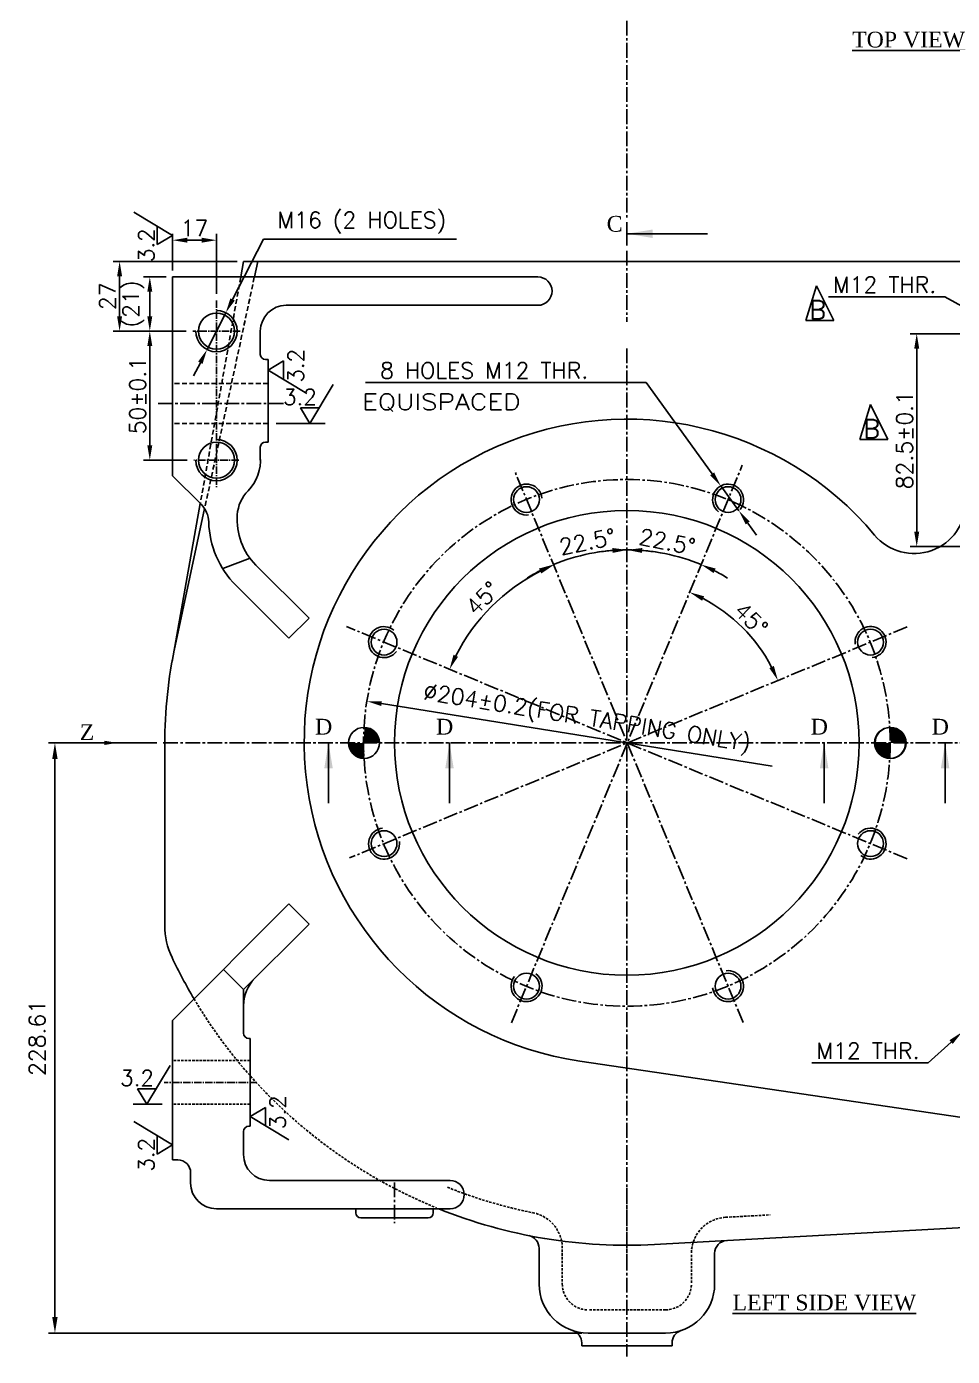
# Model space of a CAD drawing. Header units: millimetres. Extents: x -4466 to 20635, y -2270 to 9154.
# Drawn here: x 3094 to 3453, y 1984 to 2499 of the extents above; entities that cross this region are included whole.
import ezdxf

# ---------------------------------------------------------------- set-up
doc = ezdxf.new("R2010")
doc.units = ezdxf.units.MM
doc.header["$LTSCALE"] = 0.3
doc.header["$PDSIZE"] = -50
for name, pattern in [('CENTER2', [28.575, 19.05, -3.175, 3.175, -3.175]), ('HIDDEN', [9.525, 6.35, -3.175]), ('HIDDEN2', [4.7625, 3.175, -1.5875])]:
    doc.linetypes.add(name, pattern=pattern)
for name, color, linetype in [('center', 1, 'CENTER2'), ('h', 4, 'HIDDEN'), ('hidden', 4, 'HIDDEN2')]:
    doc.layers.add(name, color=color, linetype=linetype)
doc.styles.add('ROMANTIC', font='romantic.ttf')
doc.styles.add('rs', font='romans.shx')
doc.styles.get("Standard").update_dxf_attribs({"font": 'romans.shx'})
doc.dimstyles.new('AM_ISO$0', dxfattribs={"dimtxt": 2.5, "dimasz": 2.5, "dimexe": 1, "dimexo": 1, "dimgap": 1.5, "dimtad": 1, "dimdsep": 46, "dimtxsty": 'Standard', "dimcen": 0, "dimclrd": 256, "dimclre": 256, "dimclrt": 2, "dimadec": 3, "dimazin": 2, "dimtp": 0.1, "dimtm": 0.1, "dimtfac": 0.71, "dimtmove": 0, "dimatfit": 3, "dimfxl": 1, "dimlwd": -1, "dimlwe": -1, "dimarcsym": 1})
doc.dimstyles.new('ISO-25', dxfattribs={"dimscale": 2.5, "dimtxt": 2.5, "dimasz": 2.5, "dimexe": 0.7, "dimexo": 0.625, "dimtad": 1, "dimdec": 3, "dimlfac": -1, "dimzin": 9, "dimdsep": 46, "dimtxsty": 'Standard', "dimcen": 2.5, "dimclrd": 1, "dimclre": 1, "dimclrt": 7, "dimazin": 0, "dimtfac": 0.65, "dimtdec": 3, "dimtmove": 0, "dimatfit": 3, "dimfxl": 0.7, "dimtolj": 1, "dimarcsym": 0})
doc.dimstyles.new('sarab', dxfattribs={"dimscale": 3, "dimtxt": 2.5, "dimasz": 2.3, "dimexe": 1, "dimexo": 1, "dimtad": 1, "dimdec": 3, "dimdsep": 46, "dimtxsty": 'rs', "dimcen": 0, "dimclrd": 1, "dimclre": 1, "dimclrt": 7, "dimadec": 3, "dimazin": 2, "dimtfac": 1, "dimtdec": 3, "dimtmove": 0, "dimatfit": 3, "dimfxl": 1, "dimarcsym": 0})

# ---------------------------------------------------------------- blocks, each defined once
blk = doc.blocks.new('*D45')
at = {"color": 1, "lineweight": -2, "transparency": 16777216}
blk.add_line((3383.17, 2212.96), (3231.87, 2237.16), dxfattribs=at)
at = {"color": 1, "transparency": 16777216}
blk.add_solid([(3232.02, 2238.11), (3231.72, 2236.22), (3226.19, 2238.07)], dxfattribs=at)
at = {"layer": 'Defpoints', "color": 0, "transparency": 16777216}
for p in [(3226.19, 2238.07), (3427.63, 2205.84)]:
    blk.add_point(p, dxfattribs=at)
at = {"color": 7, "transparency": 16777216, "insert": (3311.36, 2230.85), "char_height": 6.25, "attachment_point": 5, "rotation": 350.9097, "style": 'rs'}
blk.add_mtext('∅204±0.2(FOR TAPPING ONLY)', dxfattribs=at)
blk = doc.blocks.new('*D48')
at = {"color": 1, "lineweight": -2, "transparency": 16777216}
for p, q in [((3150.91, 2404.96), (3150.91, 2419.17)), ((3162.16, 2416.67), (3156.66, 2416.67)), ((3167.91, 2395.84), (3167.91, 2419.17))]:
    blk.add_line(p, q, dxfattribs=at)
at = {"color": 1, "transparency": 16777216}
for points in [[(3156.66, 2417.63), (3156.66, 2415.71), (3150.91, 2416.67)], [(3162.16, 2417.63), (3162.16, 2415.71), (3167.91, 2416.67)]]:
    blk.add_solid(points, dxfattribs=at)
at = {"layer": 'Defpoints', "color": 0, "transparency": 16777216}
for p in [(3150.91, 2416.67), (3150.91, 2402.46), (3167.91, 2393.34)]:
    blk.add_point(p, dxfattribs=at)
at = {"color": 7, "transparency": 16777216, "insert": (3159.41, 2421.36), "char_height": 6.25, "attachment_point": 5, "style": 'rs'}
blk.add_mtext('17', dxfattribs=at)
blk = doc.blocks.new('*D49')
at = {"color": 1, "lineweight": -2, "transparency": 16777216}
for p, q in [((3148.41, 2402.46), (3139.59, 2402.46)), ((3142.09, 2396.71), (3142.09, 2387.21)), ((3156.24, 2381.46), (3139.59, 2381.46))]:
    blk.add_line(p, q, dxfattribs=at)
at = {"color": 1, "transparency": 16777216}
for points in [[(3141.13, 2396.71), (3143.05, 2396.71), (3142.09, 2402.46)], [(3141.13, 2387.21), (3143.05, 2387.21), (3142.09, 2381.46)]]:
    blk.add_solid(points, dxfattribs=at)
at = {"layer": 'Defpoints', "color": 0, "transparency": 16777216}
for p in [(3150.91, 2402.46), (3142.09, 2381.46), (3158.74, 2381.46)]:
    blk.add_point(p, dxfattribs=at)
at = {"color": 7, "transparency": 16777216, "insert": (3135.77, 2391.96), "char_height": 6.25, "attachment_point": 5, "rotation": 90, "style": 'rs'}
blk.add_mtext('(21)', dxfattribs=at)
blk = doc.blocks.new('*D50')
at = {"color": 1, "lineweight": -2, "transparency": 16777216}
for p, q in [((3148.41, 2381.46), (3139.59, 2381.46)), ((3142.09, 2375.71), (3142.09, 2337.21)), ((3156.63, 2331.46), (3139.59, 2331.46))]:
    blk.add_line(p, q, dxfattribs=at)
at = {"color": 1, "transparency": 16777216}
for points in [[(3141.13, 2375.71), (3143.05, 2375.71), (3142.09, 2381.46)], [(3141.13, 2337.21), (3143.05, 2337.21), (3142.09, 2331.46)]]:
    blk.add_solid(points, dxfattribs=at)
at = {"layer": 'Defpoints', "color": 0, "transparency": 16777216}
for p in [(3150.91, 2381.46), (3142.09, 2331.46), (3159.13, 2331.46)]:
    blk.add_point(p, dxfattribs=at)
at = {"color": 7, "transparency": 16777216, "insert": (3137.4, 2356.46), "char_height": 6.25, "attachment_point": 5, "rotation": 90, "style": 'rs'}
blk.add_mtext('50±0.1', dxfattribs=at)
blk = doc.blocks.new('*D51')
at = {"color": 1, "lineweight": -2, "transparency": 16777216}
for p, q in [((3186.09, 2417.12), (3174.15, 2393.71)), ((3260.87, 2417.12), (3186.09, 2417.12)), ((3164.28, 2374.33), (3171.54, 2388.59)), ((3161.67, 2369.21), (3159.06, 2364.08))]:
    blk.add_line(p, q, dxfattribs=at)
at = {"color": 1, "transparency": 16777216}
for points in [[(3173.3, 2394.14), (3175.01, 2393.27), (3171.54, 2388.59)], [(3160.81, 2369.64), (3162.52, 2368.77), (3164.28, 2374.33)]]:
    blk.add_solid(points, dxfattribs=at)
at = {"layer": 'Defpoints', "color": 0, "transparency": 16777216}
for p in [(3171.54, 2388.59), (3164.28, 2374.33)]:
    blk.add_point(p, dxfattribs=at)
at = {"color": 7, "transparency": 16777216, "insert": (3224.26, 2423.45), "char_height": 6.25, "attachment_point": 5, "style": 'rs'}
blk.add_mtext('M16 (2 HOLES)', dxfattribs=at)
blk = doc.blocks.new('*D95')
at = {"color": 1, "lineweight": -2, "transparency": 16777216}
for p, q in [((3469.91, 2121.86), (3474.17, 2125.72)), ((3465.65, 2117.99), (3456.77, 2109.92)), ((3443.63, 2097.99), (3452.51, 2106.06)), ((3398.61, 2097.99), (3443.63, 2097.99))]:
    blk.add_line(p, q, dxfattribs=at)
at = {"color": 1, "transparency": 16777216}
for points in [[(3469.27, 2122.57), (3470.55, 2121.15), (3465.65, 2117.99)], [(3451.87, 2106.77), (3453.16, 2105.35), (3456.77, 2109.92)]]:
    blk.add_solid(points, dxfattribs=at)
at = {"layer": 'Defpoints', "color": 0, "transparency": 16777216}
for p in [(3465.65, 2117.99), (3456.77, 2109.92)]:
    blk.add_point(p, dxfattribs=at)
at = {"color": 7, "transparency": 16777216, "insert": (3420.34, 2102.68), "char_height": 6.25, "attachment_point": 5, "style": 'rs'}
blk.add_mtext('M12 THR.', dxfattribs=at)
blk = doc.blocks.new('_DatumFilled')
at = {"color": 0, "linetype": 'ByBlock'}
blk.add_solid([(0, 0.577), (-1, 0), (0, -0.577)], dxfattribs=at)
blk = doc.blocks.new('*D96')
at = {"color": 1, "lineweight": -2, "transparency": 16777216}
for p, q in [((3175.91, 2408.46), (3127.89, 2408.46)), ((3130.39, 2387.21), (3130.39, 2402.71)), ((3148.41, 2381.46), (3127.89, 2381.46))]:
    blk.add_line(p, q, dxfattribs=at)
at = {"color": 1, "transparency": 16777216}
for points in [[(3129.43, 2402.71), (3131.35, 2402.71), (3130.39, 2408.46)], [(3129.43, 2387.21), (3131.35, 2387.21), (3130.39, 2381.46)]]:
    blk.add_solid(points, dxfattribs=at)
at = {"layer": 'Defpoints', "color": 0, "transparency": 16777216}
for p in [(3130.39, 2408.46), (3178.41, 2408.46), (3150.91, 2381.46)]:
    blk.add_point(p, dxfattribs=at)
at = {"color": 7, "transparency": 16777216, "insert": (3125.7, 2394.96), "char_height": 6.25, "attachment_point": 5, "rotation": 90, "style": 'rs'}
blk.add_mtext('27', dxfattribs=at)
blk = doc.blocks.new('*D106')
at = {"color": 1, "lineweight": -2, "transparency": 16777216}
for p, q in [((3225.64, 2361.53), (3334.35, 2361.53)), ((3334.35, 2361.53), (3359.94, 2326.16)), ((3370.35, 2311.78), (3363.31, 2321.5)), ((3373.72, 2307.12), (3377.09, 2302.46))]:
    blk.add_line(p, q, dxfattribs=at)
at = {"color": 1, "transparency": 16777216}
for points in [[(3360.72, 2326.72), (3359.16, 2325.59), (3363.31, 2321.5)], [(3374.49, 2307.68), (3372.94, 2306.56), (3370.35, 2311.78)]]:
    blk.add_solid(points, dxfattribs=at)
at = {"layer": 'Defpoints', "color": 0, "transparency": 16777216}
for p in [(3363.31, 2321.5), (3370.35, 2311.78)]:
    blk.add_point(p, dxfattribs=at)
at = {"color": 7, "transparency": 16777216, "insert": (3271.62, 2366.22), "char_height": 6.25, "attachment_point": 5, "style": 'rs'}
blk.add_mtext('8 HOLES M12 THR. ', dxfattribs=at)
blk = doc.blocks.new('*D107')
at = {"color": 1, "lineweight": -2, "transparency": 16777216}
for start, end in [(94.4086, 98.8173), (67.5, 90), (58.6827, 63.0914)]:
    blk.add_arc((3327.08, 2221.96), 74.75, start, end, dxfattribs=at)
at = {"color": 1, "transparency": 16777216}
for points in [[(3321.3, 2297.44), (3321.37, 2295.53), (3327.08, 2296.7)], [(3360.51, 2287.74), (3361.31, 2289.48), (3355.69, 2291.01)]]:
    blk.add_solid(points, dxfattribs=at)
at = {"layer": 'Defpoints', "color": 0, "transparency": 16777216}
for p in [(3327.08, 2393.47), (3371.63, 2329.52), (3346.43, 2294.16), (3282.19, 2113.57), (3327.08, 1992.18)]:
    blk.add_point(p, dxfattribs=at)
at = {"color": 7, "transparency": 16777216, "insert": (3342.58, 2299.87), "char_height": 6.25, "attachment_point": 5, "rotation": 348.75, "style": 'rs'}
blk.add_mtext('22.5°', dxfattribs=at)
blk = doc.blocks.new('*D108')
at = {"color": 1, "lineweight": -2, "transparency": 16777216}
for start, end in [(90, 112.5), (81.1827, 85.5914), (116.9086, 121.3173)]:
    blk.add_arc((3327.08, 2221.96), 74.75, start, end, dxfattribs=at)
at = {"color": 1, "transparency": 16777216}
for points in [[(3332.79, 2295.53), (3332.86, 2297.44), (3327.08, 2296.7)], [(3292.85, 2289.48), (3293.65, 2287.74), (3298.48, 2291.01)]]:
    blk.add_solid(points, dxfattribs=at)
at = {"layer": 'Defpoints', "color": 0, "transparency": 16777216}
for p in [(3327.08, 2427.47), (3282.19, 2330.34), (3317.32, 2296.06), (3402, 2041.09), (3327.08, 2026.18)]:
    blk.add_point(p, dxfattribs=at)
at = {"color": 7, "transparency": 16777216, "insert": (3311.58, 2299.87), "char_height": 6.25, "attachment_point": 5, "rotation": 11.25, "style": 'rs'}
blk.add_mtext('22.5°', dxfattribs=at)
blk = doc.blocks.new('*D109')
at = {"color": 1, "lineweight": -2, "transparency": 16777216}
blk.add_arc((3327.08, 2221.96), 63.15, 27.7184, 62.2816, dxfattribs=at)
at = {"color": 1, "transparency": 16777216}
for points in [[(3356.05, 2277), (3356.86, 2278.73), (3351.25, 2280.3)], [(3383.86, 2251.74), (3382.12, 2250.93), (3385.43, 2246.13)]]:
    blk.add_solid(points, dxfattribs=at)
at = {"layer": 'Defpoints', "color": 0, "transparency": 16777216}
for p in [(3371.63, 2329.52), (3435.47, 2266.85), (3377.18, 2260.4), (3219.47, 2177.38), (3282.19, 2113.57)]:
    blk.add_point(p, dxfattribs=at)
at = {"color": 7, "transparency": 16777216, "insert": (3375.05, 2269.93), "char_height": 6.25, "attachment_point": 5, "rotation": 315, "style": 'rs'}
blk.add_mtext('45°', dxfattribs=at)
blk = doc.blocks.new('*D110')
at = {"color": 1, "lineweight": -2, "transparency": 16777216}
blk.add_arc((3327.08, 2221.96), 74.53, 116.9214, 153.0786, dxfattribs=at)
at = {"color": 1, "transparency": 16777216}
for points in [[(3292.94, 2289.28), (3293.74, 2287.54), (3298.56, 2290.82)], [(3261.5, 2255.3), (3259.76, 2256.1), (3258.22, 2250.48)]]:
    blk.add_solid(points, dxfattribs=at)
at = {"layer": 'Defpoints', "color": 0, "transparency": 16777216}
for p in [(3283.35, 2327.54), (3281.71, 2281.09), (3218.29, 2267.02), (3435.47, 2177.06), (3371.93, 2113.69)]:
    blk.add_point(p, dxfattribs=at)
at = {"color": 7, "transparency": 16777216, "insert": (3271.06, 2277.97), "char_height": 6.25, "attachment_point": 5, "rotation": 45, "style": 'rs'}
blk.add_mtext('45°', dxfattribs=at)
blk = doc.blocks.new('*D128')
at = {"color": 1, "lineweight": -2, "transparency": 16777216}
for p, q in [((3405.04, 2394.72), (3450.06, 2394.72)), ((3450.06, 2394.72), (3465.89, 2386.08)), ((3481.48, 2377.58), (3470.94, 2383.33)), ((3486.53, 2374.83), (3491.57, 2372.08))]:
    blk.add_line(p, q, dxfattribs=at)
at = {"color": 1, "transparency": 16777216}
for points in [[(3466.35, 2386.92), (3465.44, 2385.24), (3470.94, 2383.33)], [(3486.99, 2375.67), (3486.07, 2373.99), (3481.48, 2377.58)]]:
    blk.add_solid(points, dxfattribs=at)
at = {"layer": 'Defpoints', "color": 0, "transparency": 16777216}
for p in [(3470.94, 2383.33), (3481.48, 2377.58)]:
    blk.add_point(p, dxfattribs=at)
at = {"color": 7, "transparency": 16777216, "insert": (3426.77, 2399.41), "char_height": 6.25, "attachment_point": 5, "style": 'rs'}
blk.add_mtext('M12 THR.', dxfattribs=at)
blk = doc.blocks.new('*D130')
at = {"color": 1, "lineweight": -2, "transparency": 16777216}
for p, q in [((3465.75, 2380.46), (3436.71, 2380.46)), ((3439.21, 2303.71), (3439.21, 2374.71)), ((3457.89, 2297.96), (3436.71, 2297.96))]:
    blk.add_line(p, q, dxfattribs=at)
at = {"color": 1, "transparency": 16777216}
for points in [[(3438.25, 2374.71), (3440.17, 2374.71), (3439.21, 2380.46)], [(3438.25, 2303.71), (3440.17, 2303.71), (3439.21, 2297.96)]]:
    blk.add_solid(points, dxfattribs=at)
at = {"layer": 'Defpoints', "color": 0, "transparency": 16777216}
for p in [(3439.21, 2380.46), (3468.25, 2380.46), (3460.39, 2297.96)]:
    blk.add_point(p, dxfattribs=at)
at = {"color": 7, "transparency": 16777216, "insert": (3434.52, 2339.21), "char_height": 6.25, "attachment_point": 5, "rotation": 90, "style": 'rs'}
blk.add_mtext('82.5±0.1', dxfattribs=at)
blk = doc.blocks.new('*D455')
at = {"linetype": 'ByBlock', "transparency": 16777216}
for p, q in [((3144.8, 2221.96), (3102.84, 2221.96)), ((3105.34, 1999.59), (3105.34, 2215.71)), ((3309.41, 1993.34), (3102.84, 1993.34))]:
    blk.add_line(p, q, dxfattribs=at)
at = {"transparency": 16777216}
for points in [[(3104.29, 2215.71), (3106.38, 2215.71), (3105.34, 2221.96)], [(3104.29, 1999.59), (3106.38, 1999.59), (3105.34, 1993.34)]]:
    blk.add_solid(points, dxfattribs=at)
at = {"layer": 'Defpoints', "color": 0, "transparency": 16777216}
for p in [(3105.34, 2221.96), (3147.3, 2221.96), (3311.91, 1993.34)]:
    blk.add_point(p, dxfattribs=at)
at = {"color": 2, "transparency": 16777216, "insert": (3098.46, 2107.65), "char_height": 6.25, "attachment_point": 5, "rotation": 90}
blk.add_mtext('228.61', dxfattribs=at)

msp = doc.modelspace()

# ---------------------------------------------------------------- hatches: boundary and pattern name
for points in [[(3225.25747, 2227.95485, -0.405623824), (3231.081, 2221.95744), (3225.081, 2221.95744, -0.014709064)], [(3428.90453, 2227.95485, -0.422855792), (3435.081, 2221.95744), (3429.081, 2221.95744, 0.014709064)], [(3219.081, 2221.95744), (3225.081, 2221.95744, 0.014709064), (3225.25747, 2215.96004, -0.422855792)], [(3423.081, 2221.95744), (3429.081, 2221.95744, -0.014709064), (3428.90453, 2215.96004, -0.405623824)]]:
    msp.add_hatch(color=6).paths.add_polyline_path(points)

# ---------------------------------------------------------------- linework, layer by layer
for p, q in [((3150.91076, 2418.54681), (3135.86217, 2427.57596)), ((3144.91076, 2414.94681), (3144.91076, 2422.14681)), ((3144.91076, 2414.94681), (3150.91076, 2418.54681)), ((3178.41076, 2408.45744), (3177.33825, 2402.45744)), ((3178.41076, 2408.45744), (3740.91076, 2408.45744)), ((3183.91076, 2408.45744), (3182.62104, 2402.45744)), ((3150.91076, 2402.45744), (3292.41076, 2402.45744)), ((3150.91076, 2402.45744), (3150.91076, 2325.45744)), ((3400.41465, 2399.0516), (3396.19937, 2385.53051)), ((3407.14427, 2385.53051), (3400.41465, 2399.0516)), ((3194.91076, 2391.45744), (3292.41076, 2391.45744)), ((3396.19937, 2385.53051), (3407.14427, 2385.53051)), ((3184.91076, 2381.45744), (3184.91076, 2372.45744)), ((3187.91076, 2370.45744), (3186.91076, 2370.45744)), ((3187.91076, 2370.45744), (3187.91076, 2338.45744)), ((3193.91076, 2369.89544), (3187.91076, 2366.29544)), ((3193.91076, 2369.89544), (3193.91076, 2362.69544)), ((3187.91076, 2366.29544), (3202.95934, 2357.26629)), ((3204.08158, 2345.70744), (3213.11073, 2360.75603)), ((3200.48158, 2351.70744), (3207.68158, 2351.70744)), ((3200.48158, 2351.70744), (3204.08158, 2345.70744)), ((3421.34653, 2352.96546), (3417.13125, 2339.44438)), ((3428.07616, 2339.44438), (3421.34653, 2352.96546)), ((3417.13125, 2339.44438), (3428.07616, 2339.44438)), ((3184.91076, 2336.45744), (3184.91076, 2331.45744)), ((3187.91076, 2338.45744), (3186.91076, 2338.45744)), ((3150.91076, 2325.45744), (3161.99637, 2314.37183)), ((3161.65397, 2314.71423), (3150.70373, 2253.4548)), ((3163.33122, 2312.71745), (3151.90806, 2259.57468)), ((3180.91076, 2293.45744), (3170.33299, 2289.45744)), ((3183.23309, 2290.77977), (3203.77724, 2270.23562)), ((3175.45491, 2283.0016), (3195.99907, 2262.45744)), ((3195.99907, 2262.45744), (3203.77724, 2270.23562)), ((3147.9112, 2221.95744), (3147.9112, 2151.23809)), ((3150.91076, 2114.45744), (3195.99907, 2159.54575)), ((3195.99907, 2159.54575), (3203.77724, 2151.76758)), ((3178.41076, 2126.40109), (3203.77724, 2151.76758)), ((3170.63258, 2134.17927), (3178.41076, 2126.40109)), ((3178.41076, 2126.40109), (3178.41076, 2109.45744)), ((3150.91076, 2114.45744), (3150.91076, 2060.45744)), ((3180.91076, 2107.45744), (3180.41076, 2107.45744)), ((3180.91076, 2107.45744), (3180.91076, 2073.45744)), ((3140.97209, 2081.95744), (3150.00125, 2097.00603)), ((3566.44916, 2060.69869), (3308.68867, 2098.67989)), ((3137.37209, 2087.95744), (3144.57209, 2087.95744)), ((3137.37209, 2087.95744), (3140.97209, 2081.95744)), ((3186.91076, 2080.7796), (3180.91076, 2077.1796)), ((3180.91076, 2077.1796), (3195.95934, 2068.15045)), ((3186.91076, 2080.7796), (3186.91076, 2073.5796)), ((3150.91076, 2066.23261), (3135.86217, 2075.26176)), ((3178.41076, 2071.45744), (3178.41076, 2062.45744)), ((3180.91076, 2073.45744), (3180.41076, 2073.45744)), ((3144.91076, 2062.63261), (3144.91076, 2069.83261)), ((3144.91076, 2062.63261), (3150.91076, 2066.23261)), ((3150.91076, 2060.45744), (3152.91076, 2060.45744)), ((3150.91076, 2060.45744), (3152.91076, 2060.45744)), ((3157.91076, 2051.45744), (3157.91076, 2055.45744)), ((3188.41076, 2052.45744), (3258.41076, 2052.45744)), ((3337.66546, 2027.64138), (3732.58957, 2049.45556)), ((3167.91076, 2041.45744), (3258.41076, 2041.45744)), ((3221.91075, 2041.45745), (3221.91075, 2040.45745)), ((3221.91075, 2041.45745), (3221.91075, 2039.95745)), ((3251.91075, 2041.45745), (3251.91075, 2040.45745)), ((3251.91075, 2041.45745), (3251.91075, 2039.95745)), ((3223.91075, 2037.95745), (3249.91075, 2037.95745)), ((3292.91076, 2026.18393), (3292.91076, 2012.34458)), ((3360.91076, 2024.19392), (3360.91076, 2012.34458)), ((3309.41076, 1988.34458), (3309.41076, 1989.54655)), ((3344.41076, 1988.34458), (3309.41076, 1988.34458)), ((3341.91076, 1993.34458), (3311.91076, 1993.34458)), ((3331.91076, 1993.17315), (3331.91076, 1993.17315)), ((3331.91076, 1993.17315), (3331.91076, 1993.17315)), ((3344.41076, 1988.34458), (3344.41076, 1989.54655))]:
    msp.add_line(p, q)
at = {"color": 60}
msp.add_line((3326.91076, 2414.66174), (3326.91076, 2423.67864), dxfattribs=at)
at = {"color": 3}
for p, q in [((3209.96777, 2345.70744), (3191.03467, 2345.70744)), ((3146.85828, 2081.95744), (3135.64228, 2081.95744))]:
    msp.add_line(p, q, dxfattribs=at)
for centre, radius in [((3167.91076, 2381.45744), 7), ((3167.91076, 2331.45744), 7), ((3288.04729, 2316.19315), 5), ((3366.11471, 2316.19315), 5), ((3326.91076, 2221.95744), 90), ((3232.84528, 2260.99115), 5), ((3421.31671, 2260.99115), 5), ((3225.081, 2221.95744), 6), ((3428.91076, 2221.95744), 6), ((3429.081, 2221.95744), 6), ((3232.84528, 2182.92373), 5), ((3421.31671, 2182.92373), 5), ((3288.04729, 2127.72173), 5), ((3366.11471, 2127.72173), 5)]:
    msp.add_circle(centre, radius)
for centre, radius, start, end in [((3292.41076, 2396.95744), 5.5, 270, 90), ((3194.91076, 2381.45744), 10, 90, 180), ((3167.91076, 2381.45744), 8, 180, 90), ((3186.91076, 2372.45744), 2, 180, 270), ((3326.91076, 2222.34458), 125, 39.8623756, 261.6177427), ((3167.91076, 2331.45744), 8, 180, 90), ((3186.91076, 2336.45744), 2, 90, 180), ((3167.96177, 2331.45744), 17, 315.8879879, 4.4398486), ((3190.93714, 2309.18342), 15, 135.8879879, 175.8368174), ((3288.04729, 2316.19315), 6, 5.814587, 277.5), ((3366.11471, 2316.19315), 6, 320.814587, 232.5), ((3154.9253, 2307.30076), 10, 1.4408672, 45), ((3438.21076, 2315.28171), 20, 219.8623756, 0), ((3200.91076, 2308.45744), 25, 175.8368174, 225), ((3200.91076, 2308.45744), 36, 181.4408672, 225), ((3232.84528, 2260.99115), 6, 50.814587, 322.5), ((3421.31671, 2260.99115), 6, 275.814587, 187.5), ((3326.91076, 2221.95744), 179, 167.8687309, 180.1271549), ((3232.84528, 2182.92373), 6, 95.814587, 7.5), ((3421.31671, 2182.92373), 6, 230.814587, 142.5), ((3176.9112, 2151.23809), 29, 180, 205.3630396), ((3326.91076, 2222.34458), 195, 205.3630396, 210.700527), ((3366.11471, 2127.72173), 6, 185.814587, 97.5), ((3193.41076, 2120.18789), 15, 135, 180), ((3288.04729, 2127.72173), 6, 140.814587, 52.5), ((3180.41076, 2109.45744), 2, 180, 270), ((3180.41076, 2071.45744), 2, 90, 180), ((3152.91076, 2055.45744), 5, 0, 90), ((3188.41076, 2062.45744), 10, 180, 270), ((3167.91076, 2051.45744), 10, 180, 270), ((3258.41076, 2046.95744), 5.5, 270, 90), ((3223.91075, 2039.95745), 2, 180, 270), ((3249.91075, 2039.95745), 2, 270, 0), ((3326.91076, 2222.34458), 195, 248.0677752, 273.1615997), ((3287.91076, 2026.18393), 5, 0, 78.7552764), ((3365.91076, 2024.19392), 5, 93.1615997, 180), ((3311.91076, 2012.34458), 19, 180, 270), ((3341.91076, 2012.34458), 19, 270, 360), ((3304.41076, 1989.54655), 5, 0, 71.7900431), ((3349.41076, 1989.54655), 5, 108.2099569, 180)]:
    msp.add_arc(centre, radius, start, end)
at = {"layer": 'center'}
for p, q in [((3326.91076, 2664.53799), (3326.91076, 2425.13727)), ((3326.91076, 2412.52262), (3326.91076, 2385.03349)), ((3326.91076, 2374.76956), (3326.91076, 1984.30143)), ((3193.86489, 2353.45744), (3145.32816, 2353.45744)), ((3282.18571, 2113.57063), (3371.63447, 2329.51905)), ((3371.92642, 2113.691), (3283.34596, 2327.54317)), ((3435.46781, 2177.06215), (3218.29034, 2267.02001)), ((3435.46781, 2266.85273), (3219.4668, 2177.38218)), ((3147.29668, 2221.95744), (3754.71125, 2221.95744)), ((3236.91075, 2051.64953), (3236.91075, 2035.94709)), ((3326.91076, 2049.58876), (3326.91076, 2018.41801))]:
    msp.add_line(p, q, dxfattribs=at)
at = {"layer": 'center', "ltscale": 0.5}
for p, q in [((3167.91076, 2393.34344), (3167.91076, 2320.68516)), ((3177.10126, 2381.45744), (3158.74334, 2381.45744)), ((3176.55748, 2331.45744), (3159.12638, 2331.45744)), ((3183.55787, 2090.45744), (3147.67, 2090.45744))]:
    msp.add_line(p, q, dxfattribs=at)
at = {"layer": 'center'}
msp.add_circle((3326.91076, 2221.95744), 102, dxfattribs=at)
at = {"layer": 'h'}
for p, q in [((3177.31133, 2402.30689), (3161.68782, 2314.90357)), ((3182.58808, 2402.30408), (3163.33122, 2312.71745)), ((3187.91076, 2361.20744), (3150.91076, 2361.20744)), ((3187.91076, 2345.70744), (3150.91076, 2345.70744))]:
    msp.add_line(p, q, dxfattribs=at)
at = {"layer": 'hidden'}
for p, q in [((3180.91076, 2098.95744), (3150.91076, 2098.95744)), ((3180.91076, 2081.95744), (3150.91076, 2081.95744)), ((3365.13863, 2038.17261), (3382.42176, 2039.12727)), ((3301.91076, 2025.66641), (3301.91076, 2012.34458)), ((3351.91076, 2023.69679), (3351.91076, 2012.34458)), ((3341.91076, 2002.34458), (3311.91076, 2002.34458))]:
    msp.add_line(p, q, dxfattribs=at)
for centre, radius, start, end in [((3326.91076, 2222.34458), 195, 210.700527, 247.7807182), ((3326.91076, 2222.34458), 186, 248.0677752, 258.7552764), ((3287.91076, 2026.18393), 14, 0, 78.7552764), ((3365.91076, 2024.19392), 14, 93.1615997, 180), ((3311.91076, 2012.34458), 10, 180, 270), ((3341.91076, 2012.34458), 10, 270, 360)]:
    msp.add_arc(centre, radius, start, end, dxfattribs=at)

# ---------------------------------------------------------------- texts
at = {"style": 'ROMANTIC'}
for s, p in [('%%UTOP VIEW', (3414.18518, 2491.33145)), ('C', (3319.09746, 2419.96389)), ('D', (3206.13809, 2225.17675)), ('D', (3253.00687, 2225.17675)), ('D', (3398.14931, 2225.17675)), ('D', (3445.01809, 2225.17675)), ('Z', (3114.94467, 2223.0797)), ('%%ULEFT SIDE VIEW', (3367.84909, 2002.12229))]:
    msp.add_text(s, height=6.1, dxfattribs=at).set_placement(p)
for p in [(3143.77697, 2408.17611), (3201.70592, 2361.48318), (3194.70592, 2072.36734), (3143.77697, 2055.8619)]:
    msp.add_text('3.2', height=6.1, rotation=90).set_placement(p)
for s, height, p in [('B', 7.2, (3397.54839, 2386.10083)), ('3.2', 6.1, (3193.71087, 2352.84123)), ('B', 7.2, (3418.48028, 2340.0147)), ('3.2', 6.1, (3130.60139, 2089.09123))]:
    msp.add_text(s, height=height).set_placement(p)
at = {"width": 1.2}
msp.add_text('EQUISPACED', height=6.25, dxfattribs=at).set_placement((3224.33497, 2350.95595))

# ---------------------------------------------------------------- dimensions: what is measured, and where the dimension line sits
for p1, p2, text, override, picture, middle in [((3164.27793, 2374.32985), (3171.54359, 2388.58503), 'M16 (2 HOLES)', {"dimscale": 2.5, "dimtoh": 1, "dimdec": 2, "dimcen": 2.5, "dimadec": 1, "dimtdec": 2}, '*D51', (3224.25954, 2417.12481)), ((3481.47846, 2377.58493), (3470.94306, 2383.32996), 'M12 THR.', {"dimscale": 2.5, "dimtoh": 1, "dimdec": 2, "dimcen": 2.5, "dimadec": 1, "dimtdec": 2, "dimldrblk": 'DatumFilled'}, '*D128', (3426.76826, 2394.71931)), ((3370.34521, 2311.77561), (3363.31126, 2321.49794), '8 HOLES M12 THR. ', {"dimscale": 2.5, "dimtoh": 1, "dimdec": 2, "dimcen": 2.5, "dimadec": 2, "dimtdec": 2}, '*D106', (3271.62407, 2361.53193)), ((3427.62968, 2205.8423), (3226.19183, 2238.07258), '<>(FOR TAPPING ONLY)', {"dimscale": 2.5, "dimgap": 0.625, "dimdec": 2, "dimcen": 2.5, "dimadec": 2, "dimtol": 1, "dimlim": 0, "dimtp": 0.2, "dimtm": 0.2, "dimtdec": 2}, '*D45', (3310.35644, 2224.60615))]:
    dim = msp.add_diameter_dim_2p(p1=p1, p2=p2, text=text, dimstyle='sarab', override=override)
    dim.commit()
    dim.dimension.update_dxf_attribs({"geometry": picture, "text_midpoint": middle, "dimtype": 163})
for base, line1, line2, picture, middle in [((3317.32455, 2296.06498), ((3282.18571, 2330.34426), (3402.00067, 2041.08536)), ((3327.081, 2427.47217), (3327.081, 2026.18291)), '*D108', (3311.58409, 2299.86564)), ((3346.42694, 2294.15749), ((3327.081, 2393.47217), (3327.081, 1992.18291)), ((3371.63447, 2329.51905), (3282.18571, 2113.57063)), '*D107', (3342.5779, 2299.86562)), ((3377.18475, 2260.40341), ((3435.46781, 2266.85273), (3219.4668, 2177.38218)), ((3282.18571, 2113.57063), (3371.63447, 2329.51905)), '*D109', (3375.05247, 2269.92891)), ((3281.7093, 2281.08699), ((3435.46781, 2177.06215), (3218.29034, 2267.02001)), ((3371.92642, 2113.691), (3283.34596, 2327.54317)), '*D110', (3271.06494, 2277.9735))]:
    dim = msp.add_angular_dim_2l(base=base, line1=line1, line2=line2, dimstyle='sarab', override={"dimscale": 2.5, "dimtoh": 1, "dimdec": 2, "dimcen": 2.5, "dimadec": 1, "dimtdec": 2, "dimldrblk": 'DatumFilled'})
    dim.commit()
    dim.dimension.update_dxf_attribs({"geometry": picture, "text_midpoint": middle})
dim = msp.add_linear_dim(base=(3150.91076, 2416.67173), p1=(3167.91076, 2393.34344), p2=(3150.91076, 2402.45744), dimstyle='sarab', override={"dimscale": 2.5, "dimdec": 2, "dimcen": 2.5, "dimadec": 1, "dimtdec": 2})
dim.commit()
dim.dimension.update_dxf_attribs({"geometry": '*D48', "text_midpoint": (3159.41076, 2416.67173), "dimtype": 160})
for base, p1, p2, dimstyle, override, picture, middle in [((3130.38791, 2408.45744), (3150.91076, 2381.45744), (3178.41076, 2408.45744), 'sarab', {"dimscale": 2.5, "dimtoh": 1, "dimdec": 2, "dimcen": 2.5, "dimadec": 1, "dimtdec": 2, "dimldrblk": 'DatumFilled'}, '*D96', (3125.70041, 2394.95744)), ((3142.09147, 2331.45744), (3150.91076, 2381.45744), (3159.12638, 2331.45744), 'sarab', {"dimscale": 2.5, "dimdec": 2, "dimcen": 2.5, "dimadec": 1, "dimtol": 1, "dimtp": 0.1, "dimtm": 0.1, "dimtdec": 2}, '*D50', (3137.40397, 2356.45744)), ((3439.21054, 2380.45744), (3460.3872, 2297.95744), (3468.25206, 2380.45744), 'sarab', {"dimscale": 2.5, "dimtoh": 1, "dimdec": 2, "dimcen": 2.5, "dimadec": 1, "dimtol": 1, "dimtp": 0.1, "dimtm": 0.1, "dimtdec": 2}, '*D130', (3434.52304, 2339.20744)), ((3105.33591, 2221.95744), (3311.91076, 1993.34458), (3147.29668, 2221.95744), 'AM_ISO$0', {"dimscale": 2.5, "dimfxl": 0.18}, '*D455', (3098.46091, 2107.65101))]:
    dim = msp.add_linear_dim(base=base, p1=p1, p2=p2, angle=90, dimstyle=dimstyle, override=override)
    dim.commit()
    dim.dimension.update_dxf_attribs({"geometry": picture, "text_midpoint": middle})
dim = msp.add_linear_dim(base=(3142.09147, 2381.45744), p1=(3150.91076, 2402.45744), p2=(3158.74334, 2381.45744), angle=90, text='(<>)', dimstyle='sarab', override={"dimscale": 2.5, "dimdec": 2, "dimcen": 2.5, "dimadec": 1, "dimtdec": 2})
dim.commit()
dim.dimension.update_dxf_attribs({"geometry": '*D49', "text_midpoint": (3135.76706, 2391.95744)})
dim = msp.add_diameter_dim_2p(p1=(3465.65281, 2117.99082), p2=(3456.7687, 2109.92406), text='M12 THR.', dimstyle='sarab', override={"dimscale": 2.5, "dimtoh": 1, "dimdec": 2, "dimcen": 2.5, "dimadec": 1, "dimtdec": 2, "dimldrblk": 'DatumFilled'})
dim.commit()
dim.dimension.update_dxf_attribs({"geometry": '*D95', "text_midpoint": (3420.33894, 2102.67947)})

# ---------------------------------------------------------------- leaders
for points, override in [([(3326.91076, 2419.17019), (3358.0913, 2419.17019)], {"dimscale": 2, "dimasz": 5}), ([(3129.46581, 2221.95744), (3112.71703, 2221.95744)], {"dimscale": 2}), ([(3211.33073, 2222.05302), (3211.33073, 2198.54702)], {"dimscale": 2, "dimasz": 5}), ([(3258.19951, 2222.05302), (3258.19951, 2198.54702)], {"dimscale": 2, "dimasz": 5}), ([(3403.34195, 2222.05302), (3403.34195, 2198.54702)], {"dimscale": 2, "dimasz": 5}), ([(3450.21073, 2222.05302), (3450.21073, 2198.54702)], {"dimscale": 2, "dimasz": 5})]:
    msp.add_leader(points, dimstyle='ISO-25', override=override)

doc.saveas('drawing.dxf')
